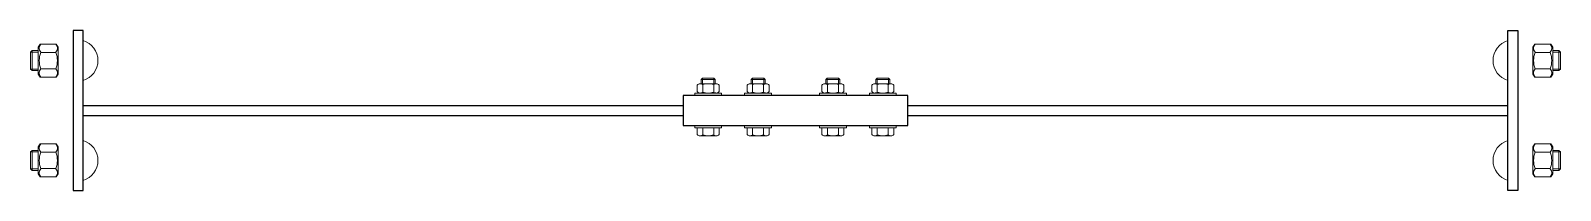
# Model space of a CAD drawing. Header units: metres. Extents: x -0.03 to 1.5, y -0.08 to 0.08.
import ezdxf

# ---------------------------------------------------------------- set-up
doc = ezdxf.new("R2010")
doc.units = ezdxf.units.M
doc.header["$MEASUREMENT"] = 0

msp = doc.modelspace()

# ---------------------------------------------------------------- linework, layer by layer
at = {"lineweight": 0}
for p, q in [((-0.0263, 0.0635), (-0.0243, 0.0665)), ((-0.0263, 0.0365), (-0.0263, 0.0635)), ((-0.0083, 0.0665), (-0.0243, 0.0665)), ((-0.0063, 0.0635), (-0.0083, 0.0665)), ((-0.0063, 0.0365), (-0.0063, 0.0635)), ((1.4713, 0.0635), (1.4733, 0.0665)), ((1.4713, 0.0365), (1.4713, 0.0635)), ((1.4733, 0.0665), (1.4893, 0.0665)), ((1.4913, 0.0635), (1.4893, 0.0665)), ((1.4913, 0.0365), (1.4913, 0.0635)), ((-0.034, 0.0585), (-0.0325, 0.06)), ((-0.034, 0.0585), (-0.0263, 0.0585)), ((-0.034, 0.0585), (-0.034, 0.0415)), ((-0.0325, 0.06), (-0.0325, 0.04)), ((-0.0263, 0.06), (-0.0325, 0.06)), ((-0.0086, 0.0582), (-0.0239, 0.0582)), ((1.4736, 0.0582), (1.4889, 0.0582)), ((1.4913, 0.06), (1.4975, 0.06)), ((1.499, 0.0585), (1.4913, 0.0585)), ((1.4975, 0.06), (1.4975, 0.04)), ((1.499, 0.0585), (1.4975, 0.06)), ((1.499, 0.0585), (1.499, 0.0415)), ((-0.034, 0.0415), (-0.0263, 0.0415)), ((-0.0325, 0.04), (-0.034, 0.0415)), ((-0.0325, 0.04), (-0.0263, 0.04)), ((-0.0263, 0.0365), (-0.0243, 0.0335)), ((-0.0083, 0.0335), (-0.0243, 0.0335)), ((-0.0239, 0.0418), (-0.0086, 0.0418)), ((-0.0063, 0.0365), (-0.0083, 0.0335)), ((0.6394, 0.0325), (0.638, 0.0311)), ((0.638, 0.0311), (0.638, 0.0267)), ((0.652, 0.0311), (0.638, 0.0311)), ((0.6394, 0.0325), (0.6506, 0.0325)), ((0.6394, 0.0325), (0.6394, 0.0269)), ((0.652, 0.0311), (0.6506, 0.0325)), ((0.6506, 0.0325), (0.6506, 0.0267)), ((0.652, 0.0311), (0.652, 0.0267)), ((0.6894, 0.0325), (0.688, 0.0311)), ((0.688, 0.0311), (0.688, 0.0267)), ((0.702, 0.0311), (0.688, 0.0311)), ((0.6894, 0.0325), (0.7006, 0.0325)), ((0.6894, 0.0325), (0.6894, 0.0269)), ((0.702, 0.0311), (0.7006, 0.0325)), ((0.7006, 0.0325), (0.7006, 0.0267)), ((0.702, 0.0311), (0.702, 0.0267)), ((0.763, 0.0311), (0.7644, 0.0325)), ((0.763, 0.0311), (0.763, 0.0267)), ((0.763, 0.0311), (0.777, 0.0311)), ((0.7756, 0.0325), (0.7644, 0.0325)), ((0.7644, 0.0325), (0.7644, 0.0267)), ((0.7756, 0.0325), (0.777, 0.0311)), ((0.7756, 0.0325), (0.7756, 0.0269)), ((0.777, 0.0311), (0.777, 0.0267)), ((0.813, 0.0311), (0.8144, 0.0325)), ((0.813, 0.0311), (0.813, 0.0267)), ((0.813, 0.0311), (0.827, 0.0311)), ((0.8256, 0.0325), (0.8144, 0.0325)), ((0.8144, 0.0325), (0.8144, 0.0267)), ((0.8256, 0.0325), (0.827, 0.0311)), ((0.8256, 0.0325), (0.8256, 0.0269)), ((0.827, 0.0311), (0.827, 0.0267)), ((1.4713, 0.0365), (1.4733, 0.0335)), ((1.4733, 0.0335), (1.4893, 0.0335)), ((1.4889, 0.0418), (1.4736, 0.0418)), ((1.4913, 0.0365), (1.4893, 0.0335)), ((1.499, 0.0415), (1.4913, 0.0415)), ((1.4975, 0.04), (1.4913, 0.04)), ((1.4975, 0.04), (1.499, 0.0415)), ((0.634, 0.0254), (0.634, 0.0188)), ((0.637, 0.0267), (0.653, 0.0267)), ((0.637, 0.0175), (0.653, 0.0175)), ((0.6394, 0.0269), (0.6395, 0.0269)), ((0.6395, 0.0184), (0.6395, 0.0258)), ((0.6505, 0.0184), (0.6505, 0.0258)), ((0.656, 0.0254), (0.656, 0.0188)), ((0.684, 0.0254), (0.684, 0.0188)), ((0.687, 0.0267), (0.703, 0.0267)), ((0.687, 0.0175), (0.703, 0.0175)), ((0.6894, 0.0269), (0.6895, 0.0269)), ((0.6895, 0.0184), (0.6895, 0.0258)), ((0.7005, 0.0184), (0.7005, 0.0258)), ((0.706, 0.0254), (0.706, 0.0188)), ((0.759, 0.0254), (0.759, 0.0188)), ((0.778, 0.0267), (0.762, 0.0267)), ((0.778, 0.0175), (0.762, 0.0175)), ((0.7645, 0.0184), (0.7645, 0.0258)), ((0.7756, 0.0269), (0.7755, 0.0269)), ((0.7755, 0.0184), (0.7755, 0.0258)), ((0.781, 0.0254), (0.781, 0.0188)), ((0.809, 0.0254), (0.809, 0.0188)), ((0.828, 0.0267), (0.812, 0.0267)), ((0.828, 0.0175), (0.812, 0.0175)), ((0.8145, 0.0184), (0.8145, 0.0258)), ((0.8256, 0.0269), (0.8255, 0.0269)), ((0.8255, 0.0184), (0.8255, 0.0258)), ((0.831, 0.0254), (0.831, 0.0188)), ((0.656, -0.0175), (0.634, -0.0175)), ((0.634, -0.0175), (0.634, -0.0241)), ((0.637, -0.0254), (0.653, -0.0254)), ((0.6395, -0.0245), (0.6395, -0.0175)), ((0.6505, -0.0245), (0.6505, -0.0175)), ((0.656, -0.0175), (0.656, -0.0241)), ((0.706, -0.0175), (0.684, -0.0175)), ((0.684, -0.0175), (0.684, -0.0241)), ((0.687, -0.0254), (0.703, -0.0254)), ((0.6895, -0.0245), (0.6895, -0.0175)), ((0.7005, -0.0245), (0.7005, -0.0175)), ((0.706, -0.0175), (0.706, -0.0241)), ((0.759, -0.0175), (0.781, -0.0175)), ((0.759, -0.0175), (0.759, -0.0241)), ((0.778, -0.0254), (0.762, -0.0254)), ((0.7645, -0.0245), (0.7645, -0.0175)), ((0.7755, -0.0245), (0.7755, -0.0175)), ((0.781, -0.0175), (0.781, -0.0241)), ((0.809, -0.0175), (0.831, -0.0175)), ((0.809, -0.0175), (0.809, -0.0241)), ((0.828, -0.0254), (0.812, -0.0254)), ((0.8145, -0.0245), (0.8145, -0.0175)), ((0.8255, -0.0245), (0.8255, -0.0175)), ((0.831, -0.0175), (0.831, -0.0241)), ((-0.034, -0.0415), (-0.0325, -0.04)), ((-0.034, -0.0415), (-0.0263, -0.0415)), ((-0.034, -0.0415), (-0.034, -0.0585)), ((-0.0325, -0.04), (-0.0325, -0.06)), ((-0.0263, -0.04), (-0.0325, -0.04)), ((-0.0263, -0.0365), (-0.0243, -0.0335)), ((-0.0263, -0.0635), (-0.0263, -0.0365)), ((-0.0083, -0.0335), (-0.0243, -0.0335)), ((-0.0086, -0.0418), (-0.0239, -0.0418)), ((-0.0063, -0.0365), (-0.0083, -0.0335)), ((-0.0063, -0.0635), (-0.0063, -0.0365)), ((1.4713, -0.0365), (1.4733, -0.0335)), ((1.4713, -0.0635), (1.4713, -0.0365)), ((1.4733, -0.0335), (1.4893, -0.0335)), ((1.4736, -0.0418), (1.4889, -0.0418)), ((1.4913, -0.0365), (1.4893, -0.0335)), ((1.4913, -0.0635), (1.4913, -0.0365)), ((1.4913, -0.04), (1.4975, -0.04)), ((1.499, -0.0415), (1.4913, -0.0415)), ((1.4975, -0.04), (1.4975, -0.06)), ((1.499, -0.0415), (1.4975, -0.04)), ((1.499, -0.0415), (1.499, -0.0585)), ((-0.034, -0.0585), (-0.0263, -0.0585)), ((-0.0325, -0.06), (-0.034, -0.0585)), ((-0.0325, -0.06), (-0.0263, -0.06)), ((-0.0239, -0.0582), (-0.0086, -0.0582)), ((1.4889, -0.0582), (1.4736, -0.0582)), ((1.499, -0.0585), (1.4913, -0.0585)), ((1.4975, -0.06), (1.4913, -0.06)), ((1.4975, -0.06), (1.499, -0.0585)), ((-0.0263, -0.0635), (-0.0243, -0.0665)), ((-0.0083, -0.0665), (-0.0243, -0.0665)), ((-0.0063, -0.0635), (-0.0083, -0.0665)), ((1.4713, -0.0635), (1.4733, -0.0665)), ((1.4733, -0.0665), (1.4893, -0.0665)), ((1.4913, -0.0635), (1.4893, -0.0665))]:
    msp.add_line(p, q, dxfattribs=at)
for p, q in [((0.0185, 0.005), (0.62, 0.005)), ((0.845, 0.005), (1.4465, 0.005)), ((0.0185, -0.005), (0.62, -0.005)), ((0.845, -0.005), (1.4465, -0.005))]:
    msp.add_line(p, q)
at = {"flags": 128}
for points in [[(0.0085, -0.08), (0.0185, -0.08), (0.0185, 0.08), (0.0085, 0.08)], [(1.4565, -0.08), (1.4465, -0.08), (1.4465, 0.08), (1.4565, 0.08)], [(0.62, -0.015), (0.845, -0.015), (0.845, 0.015), (0.62, 0.015)]]:
    msp.add_lwpolyline(points, close=True, dxfattribs=at)
at = {"lineweight": 0, "flags": 128}
for points in [[(0.6315, 0.0175), (0.6585, 0.0175), (0.6585, 0.015), (0.6315, 0.015)], [(0.6815, 0.0175), (0.7085, 0.0175), (0.7085, 0.015), (0.6815, 0.015)], [(0.7835, 0.0175), (0.7565, 0.0175), (0.7565, 0.015), (0.7835, 0.015)], [(0.8335, 0.0175), (0.8065, 0.0175), (0.8065, 0.015), (0.8335, 0.015)], [(0.6315, -0.0175), (0.6585, -0.0175), (0.6585, -0.015), (0.6315, -0.015)], [(0.6815, -0.0175), (0.7085, -0.0175), (0.7085, -0.015), (0.6815, -0.015)], [(0.7835, -0.0175), (0.7565, -0.0175), (0.7565, -0.015), (0.7835, -0.015)], [(0.8335, -0.0175), (0.8065, -0.0175), (0.8065, -0.015), (0.8335, -0.015)]]:
    msp.add_lwpolyline(points, close=True, dxfattribs=at)
at = {"lineweight": 0, "extrusion": (0, 0, -1)}
for centre, radius, start, end in [((-0.0127, 0.05), 0.0208, 106.2602, 253.7398), ((-0.637, 0.0214), 0.00389, 229.2986, 319.4988), ((-0.645, 0.0096), 0.0172, 71.4153, 108.5847), ((-0.653, 0.0229), 0.00389, 49.2986, 139.4988), ((-0.687, 0.0214), 0.00389, 229.2986, 319.4988), ((-0.695, 0.0096), 0.0172, 71.4153, 108.5847), ((-0.703, 0.0229), 0.00389, 49.2986, 139.4988), ((-0.762, 0.0214), 0.00389, 229.2986, 319.4988), ((-0.77, 0.0347), 0.0172, 251.4153, 288.5847), ((-0.778, 0.0229), 0.00389, 49.2986, 139.4988), ((-0.812, 0.0214), 0.00389, 229.2986, 319.4988), ((-0.82, 0.0347), 0.0172, 251.4153, 288.5847), ((-0.828, 0.0229), 0.00389, 49.2986, 139.4988), ((-0.0127, -0.05), 0.0208, 106.2602, 253.7398), ((-0.637, -0.0215), 0.00389, 229.2986, 319.4988), ((-0.687, -0.0215), 0.00389, 229.2986, 319.4988), ((-0.762, -0.0215), 0.00389, 229.2986, 319.4988), ((-0.77, -0.0082), 0.0172, 251.4153, 288.5847), ((-0.812, -0.0215), 0.00389, 229.2986, 319.4988), ((-0.82, -0.0082), 0.0172, 251.4153, 288.5847)]:
    msp.add_arc(centre, radius, start, end, dxfattribs=at)
at = {"lineweight": 0}
for centre, radius, start, end in [((1.4523, 0.05), 0.0208, 106.2602, 253.7398), ((0.637, 0.0229), 0.00389, 49.2986, 139.4988), ((0.645, 0.0347), 0.0172, 251.4153, 288.5847), ((0.653, 0.0214), 0.00389, 229.2986, 319.4988), ((0.687, 0.0229), 0.00389, 49.2986, 139.4988), ((0.695, 0.0347), 0.0172, 251.4153, 288.5847), ((0.703, 0.0214), 0.00389, 229.2986, 319.4988), ((0.762, 0.0229), 0.00389, 49.2986, 139.4988), ((0.77, 0.0096), 0.0172, 71.4153, 108.5847), ((0.778, 0.0214), 0.00389, 229.2986, 319.4988), ((0.812, 0.0229), 0.00389, 49.2986, 139.4988), ((0.82, 0.0096), 0.0172, 71.4153, 108.5847), ((0.828, 0.0214), 0.00389, 229.2986, 319.4988), ((0.645, -0.0082), 0.0172, 251.4153, 288.5847), ((0.653, -0.0215), 0.00389, 229.2986, 319.4988), ((0.695, -0.0082), 0.0172, 251.4153, 288.5847), ((0.703, -0.0215), 0.00389, 229.2986, 319.4988), ((0.778, -0.0215), 0.00389, 229.2986, 319.4988), ((0.828, -0.0215), 0.00389, 229.2986, 319.4988), ((1.4523, -0.05), 0.0208, 106.2602, 253.7398)]:
    msp.add_arc(centre, radius, start, end, dxfattribs=at)
at = {"lineweight": 0, "extrusion": (0, 0, -1)}
for centre, major_axis, start_param, end_param in [((-0.0172, 0.0624), (-0.00816, 0), 5.671995, 6.894376), ((1.4803, 0.0624), (-0.00816, 0), 5.671995, 6.894376), ((0.0074, 0.05), (-0.0327, 0), 5.992489, 6.573881), ((1.5049, 0.05), (-0.0327, 0), 5.992489, 6.573881), ((-0.0153, 0.0376), (0.00816, 0), 5.671995, 6.894376), ((1.4822, 0.0376), (0.00816, 0), 5.671995, 6.894376), ((-0.0172, -0.0376), (-0.00816, 0), 5.671995, 6.894376), ((0.0074, -0.05), (-0.0327, 0), 5.992489, 6.573881), ((1.4803, -0.0376), (-0.00816, 0), 5.671995, 6.894376), ((1.5049, -0.05), (-0.0327, 0), 5.992489, 6.573881), ((-0.0153, -0.0624), (0.00816, 0), 5.671995, 6.894376), ((1.4822, -0.0624), (0.00816, 0), 5.671995, 6.894376)]:
    msp.add_ellipse(centre, major_axis=major_axis, ratio=0.88, start_param=start_param, end_param=end_param, dxfattribs=at)
at = {"lineweight": 0}
for centre, major_axis, start_param, end_param in [((-0.0153, 0.0624), (0.00816, 0), 5.671995, 6.894376), ((1.4822, 0.0624), (0.00816, 0), 5.671995, 6.894376), ((-0.0399, 0.05), (0.0327, 0), 5.992489, 6.573881), ((1.4576, 0.05), (0.0327, 0), 5.992489, 6.573881), ((-0.0172, 0.0376), (-0.00816, 0), 5.671995, 6.894376), ((1.4803, 0.0376), (-0.00816, 0), 5.671995, 6.894376), ((-0.0153, -0.0376), (0.00816, 0), 5.671995, 6.894376), ((-0.0399, -0.05), (0.0327, 0), 5.992489, 6.573881), ((1.4822, -0.0376), (0.00816, 0), 5.671995, 6.894376), ((1.4576, -0.05), (0.0327, 0), 5.992489, 6.573881), ((-0.0172, -0.0624), (-0.00816, 0), 5.671995, 6.894376), ((1.4803, -0.0624), (-0.00816, 0), 5.671995, 6.894376)]:
    msp.add_ellipse(centre, major_axis=major_axis, ratio=0.88, start_param=start_param, end_param=end_param, dxfattribs=at)

doc.saveas('drawing.dxf')
